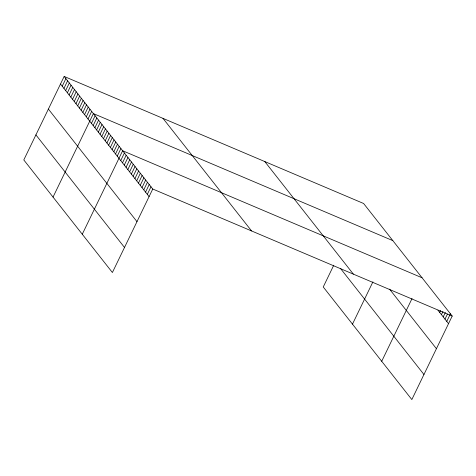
<?xml version="1.0" encoding="UTF-8"?>
<svg xmlns="http://www.w3.org/2000/svg" width="476" height="476" viewBox="0 0 476 476"><rect width="100%" height="100%" fill="white"/><g stroke="black" fill="none" stroke-linecap="round" stroke-linejoin="round"><path stroke-width="0.71" d="M64.165 76.44L23.8 159.936L112.395 272.51L152.754 189.02L64.165 76.44L363.604 203.49L452.2 316.064L411.835 399.56L323.246 286.98L333.759 265.227M62.219 86.21L65.884 78.623M63.939 88.393L67.604 80.813M65.658 90.577L69.323 82.997M67.378 92.766L71.043 85.18M69.097 94.95L72.763 87.37M70.817 97.134L74.482 89.553M72.536 99.323L76.202 91.737M74.256 101.507L77.921 93.921M75.976 103.691L79.641 96.11M77.695 105.874L81.36 98.294M79.415 108.064L83.08 100.478M81.134 110.248L84.799 102.667M82.854 112.431L86.519 104.851M84.573 114.615L88.239 107.035M86.293 116.804L89.958 109.218M88.012 118.988L91.678 111.408M53.038 197.088L93.397 113.591L392.843 240.636M91.451 123.361L95.117 115.775M93.171 125.545L96.836 117.959M94.891 127.729L98.556 120.148M96.61 129.912L100.275 122.332M98.33 132.102L101.995 124.516M100.049 134.286L103.714 126.705M101.769 136.469L105.44 128.889M103.488 138.659L107.159 131.073M105.208 140.842L108.879 133.256M106.933 143.026L110.599 135.446M108.653 145.21L112.318 137.629M110.372 147.399L114.038 139.813M112.092 149.583L115.757 142.003M113.812 151.767L117.477 144.186M115.531 153.956L119.196 146.37M117.251 156.14L120.916 148.554M82.271 234.234L122.635 150.743L422.081 277.788M120.743 160.579L124.409 152.992M122.51 162.828L126.176 155.247M124.284 165.077L127.949 157.496M126.057 167.332L129.722 159.746M127.83 169.581L131.495 162.001M129.603 171.836L133.268 164.25M131.37 174.085L135.035 166.505M133.143 176.334L136.808 168.754M134.916 178.589L138.581 171.003M136.689 180.838L140.355 173.258M138.456 183.093L142.128 175.507M140.23 185.343L143.895 177.762M142.003 187.592L145.668 180.011M143.776 189.847L147.441 182.26M145.549 192.096L149.214 184.515M147.316 194.351L150.987 186.765M352.478 324.132L372.91 281.875M381.716 361.284L412.037 298.553M439.675 312.387L440.592 310.495M441.448 314.642L442.972 311.482M443.221 316.891L445.357 312.47M444.989 319.146L447.434 314.089M446.762 321.395L450.427 313.815M152.754 189.02L452.2 316.064M437.902 310.138L448.535 323.65M389.535 289.116L436.427 348.7M264.793 161.56L353.382 274.14M340.513 268.488L423.949 374.511M162.982 118.363L251.572 230.943M60.5 84.026L149.089 196.6M48.385 109.075L136.981 221.649M35.908 134.886L124.504 247.46"/></g></svg>
